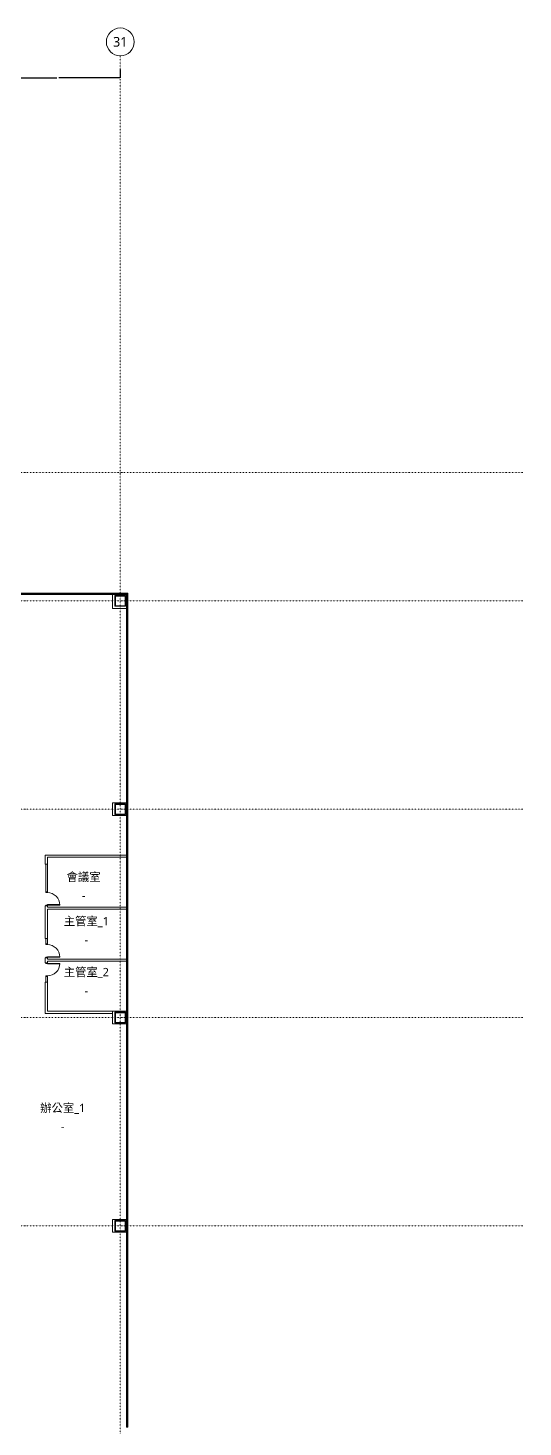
# Model space of a CAD drawing. Extents: x -32000 to 377127, y -29000 to 131250.
# Drawn here: x 254956 to 290600, y 30520 to 131250 of the extents above; entities that cross this region are included whole.
import ezdxf
from ezdxf.enums import TextEntityAlignment as Align

# ---------------------------------------------------------------- set-up
doc = ezdxf.new("R2010")
doc.units = 0
doc.header["$LTSCALE"] = 250
doc.linetypes.add('H12PL3$0$JJP_三點線', pattern=[0.9, 0.3, -0.15, 0, -0.15, 0, -0.15, 0, -0.15])
doc.linetypes.add('H12PL3$0$TAI_虛線', pattern=[5.644, 2.822, -2.822])
for name, color, linetype in [('H12PL3$0$A-DIM', 252, 'Continuous'), ('H12PL3$0$A-WALL-EX', 252, 'Continuous'), ('H12PL3$0$A-WALL-IN', 252, 'Continuous'), ('H12PL3$0$A-WINDOW', 252, 'Continuous'), ('H12PL3$0$A-ZONE', 252, 'Continuous'), ('H12PL3$0$Door', 252, 'Continuous'), ('H12PL3$0$S-COL', 252, 'Continuous'), ('H12PL3$0$S-GRID', 252, 'Continuous')]:
    doc.layers.add(name, color=color, linetype=linetype)
doc.styles.add('H12PL3$0$dim-txt', font='isocp.shx', dxfattribs={"width": 0.7, "bigfont": 'chineset.shx'})
doc.styles.add('H12PL3$0$Standard', font='', dxfattribs={"width": 0.8})
doc.styles.get('H12PL3$0$Standard').set_extended_font_data('Microsoft JhengHei')
doc.dimstyles.new('H12PL3$0$ARCH-dim-200MM', dxfattribs={"dimscale": 200, "dimtxt": 0.3, "dimasz": 0.1, "dimexe": 0.1, "dimexo": 0.1, "dimgap": 0.05, "dimtad": 1, "dimdec": 0, "dimlfac": 10, "dimrnd": 0.5, "dimdsep": 46, "dimtxsty": 'H12PL3$0$dim-txt', "dimblk": 'H12PL3$0$_Dot', "dimcen": 2, "dimclrd": 256, "dimclre": 256, "dimclrt": 256, "dimadec": 0, "dimazin": 0, "dimtfac": 1, "dimtix": 1, "dimtmove": 2, "dimatfit": 3, "dimldrblk": 'H12PL3$0$_OBLIQUE', "dimfxl": 1, "dimtvp": 1, "dimtolj": 1, "dimarcsym": 0})

# ---------------------------------------------------------------- blocks, each defined once
blk = doc.blocks.new('*D142')
at = {"layer": 'DEFPOINTS', "color": 0, "linetype": 'Continuous', "transparency": 16777216}
for p in [(252600, 128250), (261600, 128250), (261600, 127670)]:
    blk.add_point(p, dxfattribs=at)
at = {"layer": 'H12PL3$0$A-DIM', "linetype": 'Continuous', "lineweight": -2, "transparency": 16777216}
for p, q in [((252600, 128230), (252600, 127650)), ((261600, 128230), (261600, 127650)), ((252620, 127670), (257022, 127670)), ((261580, 127670), (257178, 127670))]:
    blk.add_line(p, q, dxfattribs=at)
at = {"layer": 'H12PL3$0$A-DIM', "linetype": 'Continuous', "lineweight": 0, "transparency": 16777216, "insert": (257100, 127670), "char_height": 60, "attachment_point": 5, "style": 'H12PL3$0$dim-txt'}
blk.add_mtext('\\A1;90000', dxfattribs=at)
blk = doc.blocks.new('H12PL3$0$_Dot')
blk = doc.blocks.new('H12PL3$0$_OBLIQUE')
at = {"color": 0, "linetype": 'ByBlock', "lineweight": -2}
blk.add_line((-0.5, -0.5), (0.5, 0.5), dxfattribs=at)
blk = doc.blocks.new('H12PL3')
at = {"layer": 'H12PL3$0$A-WALL-EX', "lineweight": 0}
for q in [(262050, 90550), (262150, 90450)]:
    blk.add_line((262150, 90550), q, dxfattribs=at)
at = {"layer": 'H12PL3$0$A-WALL-EX', "lineweight": 0, "flags": 128}
for points in [[(249100, 90550), (262150, 90550)], [(249100, 90550), (262150, 90550)], [(262150, 30500), (262150, 90550)], [(262150, 30500), (262150, 90550)]]:
    blk.add_lwpolyline(points, dxfattribs=at)
at = {"layer": 'H12PL3$0$A-WALL-IN', "lineweight": 0}
for p, q in [((256350, 69050), (256250, 69050)), ((256350, 68050), (256250, 68050)), ((256350, 65300), (256250, 65300)), ((256350, 64300), (256250, 64300)), ((256350, 63950), (256250, 63950)), ((256350, 62950), (256250, 62950))]:
    blk.add_line(p, q, dxfattribs=at)
at = {"layer": 'H12PL3$0$A-WALL-IN', "lineweight": 0, "flags": 128}
for points in [[(261050, 90450), (261215, 90450)], [(261050, 90450), (261050, 89450)], [(262050, 90450), (261215, 90450)], [(261215, 90385), (261985, 90385)], [(261215, 89615), (261215, 90385)], [(261215, 90385), (261215, 90350)], [(261950, 90385), (261215, 90385)], [(261215, 90350), (261215, 89650)], [(261215, 89615), (261215, 89650)], [(261985, 90385), (261950, 90385)], [(261985, 90385), (261985, 89615)], [(261985, 89650), (261985, 90385)], [(261985, 89615), (261985, 89650)], [(262050, 90450), (262050, 90385)], [(262050, 89615), (262050, 90385)], [(261050, 89450), (261215, 89450)], [(261985, 89615), (261215, 89615)], [(261215, 89615), (261985, 89615)], [(261215, 89450), (262050, 89450)], [(262050, 89450), (262050, 89615)], [(261050, 75450), (261215, 75450)], [(261050, 75450), (261050, 74550)], [(261050, 74550), (261215, 74550)], [(262050, 75450), (261215, 75450)], [(261215, 74615), (261215, 75385)], [(261215, 75385), (261985, 75385)], [(261215, 75385), (261215, 75350)], [(261950, 75385), (261215, 75385)], [(261215, 75350), (261215, 74650)], [(261215, 74615), (261215, 74650)], [(261985, 74615), (261215, 74615)], [(261215, 74615), (261985, 74615)], [(261215, 74550), (261985, 74550)], [(261985, 75385), (261950, 75385)], [(261985, 75385), (261985, 74615)], [(261985, 74650), (261985, 75385)], [(261985, 74615), (261985, 74650)], [(262050, 74550), (261985, 74550)], [(262050, 75450), (262050, 75385)], [(262050, 74550), (262050, 75385)], [(256200, 71700), (256200, 71550)], [(262050, 71700), (256200, 71700)], [(256200, 71550), (256200, 71050)], [(256350, 71050), (256350, 71550)], [(256350, 71550), (262050, 71550)], [(262050, 71550), (262050, 71700)], [(256350, 71050), (256200, 71050)], [(256250, 71050), (256250, 69050)], [(256350, 71050), (256250, 71050)], [(256350, 69050), (256350, 71050)], [(256200, 68050), (256200, 65700)], [(256350, 68050), (256200, 68050)], [(256350, 67950), (256350, 68050)], [(262050, 67950), (256350, 67950)], [(256350, 67800), (262050, 67800)], [(256350, 65700), (256350, 67800)], [(262050, 67800), (262050, 67950)], [(256200, 65700), (256350, 65700)], [(256250, 65700), (256250, 65300)], [(256350, 65700), (256250, 65700)], [(256350, 65300), (256350, 65700)], [(256200, 64300), (256200, 63950)], [(256350, 64300), (256200, 64300)], [(256200, 63950), (256350, 63950)], [(256350, 64200), (256350, 64300)], [(262050, 64200), (256350, 64200)], [(256350, 63950), (256350, 64050)], [(256350, 64050), (262050, 64050)], [(262050, 64050), (262050, 64200)], [(256200, 62550), (256200, 60450)], [(256350, 62550), (256200, 62550)], [(256250, 62950), (256250, 62550)], [(256250, 62550), (256350, 62550)], [(256350, 62550), (256350, 62950)], [(256350, 60450), (256350, 62550)], [(256200, 60300), (256200, 60450)], [(261050, 60450), (256350, 60450)], [(261050, 60300), (261050, 60450)], [(261050, 60450), (261215, 60450)], [(261050, 60450), (261050, 59550)], [(262050, 60450), (261215, 60450)], [(262050, 60450), (262050, 60385)], [(256200, 60300), (261050, 60300)], [(261050, 59550), (261215, 59550)], [(261215, 59615), (261215, 60385)], [(261215, 60385), (261985, 60385)], [(261215, 60385), (261215, 60350)], [(261950, 60385), (261215, 60385)], [(261215, 60350), (261215, 59650)], [(261215, 59615), (261215, 59650)], [(261985, 59615), (261215, 59615)], [(261215, 59615), (261985, 59615)], [(261215, 59550), (261985, 59550)], [(261985, 60385), (261950, 60385)], [(261985, 60385), (261985, 59615)], [(261985, 59650), (261985, 60385)], [(261985, 59615), (261985, 59650)], [(262050, 59550), (261985, 59550)], [(262050, 59550), (262050, 60385)], [(261050, 45450), (261215, 45450)], [(261050, 45450), (261050, 44550)], [(262050, 45450), (261215, 45450)], [(261215, 44615), (261215, 45385)], [(261215, 45385), (261985, 45385)], [(261215, 45385), (261215, 45350)], [(261950, 45385), (261215, 45385)], [(261215, 45350), (261215, 44650)], [(261985, 45385), (261950, 45385)], [(261985, 45385), (261985, 44615)], [(261985, 44650), (261985, 45385)], [(262050, 45450), (262050, 45385)], [(262050, 44550), (262050, 45385)], [(261050, 44550), (261215, 44550)], [(261215, 44615), (261215, 44650)], [(261985, 44615), (261215, 44615)], [(261215, 44615), (261985, 44615)], [(261215, 44550), (261985, 44550)], [(261985, 44615), (261985, 44650)], [(262050, 44550), (261985, 44550)]]:
    blk.add_lwpolyline(points, dxfattribs=at)
at = {"layer": 'H12PL3$0$A-WINDOW', "lineweight": 0}
for p, q in [((255630.39, 90530), (255570.39, 90530)), ((255570.39, 90530), (255570.39, 90460)), ((255630.39, 90460), (255570.39, 90460)), ((255630.39, 90530), (255630.39, 90460)), ((257070.3, 90530), (257070.3, 90460)), ((257130.3, 90530), (257070.3, 90530)), ((257130.3, 90460), (257070.3, 90460)), ((257130.3, 90530), (257130.3, 90460)), ((258570.2, 90530), (258570.2, 90460)), ((258630.2, 90530), (258570.2, 90530)), ((258630.2, 90460), (258570.2, 90460)), ((258630.2, 90530), (258630.2, 90460)), ((260070.1, 90530), (260070.1, 90460)), ((260130.1, 90530), (260070.1, 90530)), ((260130.1, 90460), (260070.1, 90460)), ((260130.1, 90530), (260130.1, 90460)), ((261630, 90530), (261570, 90530)), ((261570, 90530), (261570, 90460)), ((261630, 90460), (261570, 90460)), ((261630, 90530), (261630, 90460)), ((262130, 90030), (262060, 90030)), ((262060, 90030), (262060, 89970)), ((262130, 89970), (262060, 89970)), ((262130, 90030), (262130, 89970)), ((262060, 88530), (262060, 88470)), ((262130, 88530), (262060, 88530)), ((262130, 88470), (262060, 88470)), ((262130, 88530), (262130, 88470)), ((262060, 87030), (262060, 86970)), ((262130, 87030), (262060, 87030)), ((262130, 86970), (262060, 86970)), ((262130, 87030), (262130, 86970)), ((262060, 85530), (262060, 85470)), ((262130, 85530), (262060, 85530)), ((262130, 85470), (262060, 85470)), ((262130, 85530), (262130, 85470)), ((262060, 84030), (262060, 83970)), ((262130, 84030), (262060, 84030)), ((262130, 83970), (262060, 83970)), ((262130, 84030), (262130, 83970)), ((262060, 82530), (262060, 82470)), ((262130, 82530), (262060, 82530)), ((262130, 82470), (262060, 82470)), ((262130, 82530), (262130, 82470)), ((262060, 81030), (262060, 80970)), ((262130, 81030), (262060, 81030)), ((262130, 80970), (262060, 80970)), ((262130, 81030), (262130, 80970)), ((262060, 79530), (262060, 79470)), ((262130, 79530), (262060, 79530)), ((262130, 79470), (262060, 79470)), ((262130, 79530), (262130, 79470)), ((262060, 78030), (262060, 77970)), ((262130, 78030), (262060, 78030)), ((262130, 77970), (262060, 77970)), ((262130, 78030), (262130, 77970)), ((262060, 76530), (262060, 76470)), ((262130, 76530), (262060, 76530)), ((262130, 76470), (262060, 76470)), ((262130, 76530), (262130, 76470)), ((262060, 75030), (262060, 74970)), ((262130, 75030), (262060, 75030)), ((262130, 74970), (262060, 74970)), ((262130, 75030), (262130, 74970)), ((262060, 73530), (262060, 73470)), ((262130, 73530), (262060, 73530)), ((262130, 73470), (262060, 73470)), ((262130, 73530), (262130, 73470)), ((262060, 72030), (262060, 71970)), ((262130, 72030), (262060, 72030)), ((262130, 71970), (262060, 71970)), ((262130, 72030), (262130, 71970)), ((262060, 70530), (262060, 70470)), ((262130, 70530), (262060, 70530)), ((262130, 70530), (262130, 70470)), ((262130, 70470), (262060, 70470)), ((262060, 69030), (262060, 68970)), ((262130, 69030), (262060, 69030)), ((262130, 68970), (262060, 68970)), ((262130, 69030), (262130, 68970)), ((262060, 67530), (262060, 67470)), ((262130, 67530), (262060, 67530)), ((262130, 67530), (262130, 67470)), ((262130, 67470), (262060, 67470)), ((262060, 66030), (262060, 65970)), ((262130, 66030), (262060, 66030)), ((262130, 65970), (262060, 65970)), ((262130, 66030), (262130, 65970)), ((262060, 64530), (262060, 64470)), ((262130, 64530), (262060, 64530)), ((262130, 64470), (262060, 64470)), ((262130, 64530), (262130, 64470)), ((262060, 63030), (262060, 62970)), ((262130, 63030), (262060, 63030)), ((262130, 62970), (262060, 62970)), ((262130, 63030), (262130, 62970)), ((262060, 61530), (262060, 61470)), ((262130, 61530), (262060, 61530)), ((262130, 61470), (262060, 61470)), ((262130, 61530), (262130, 61470)), ((262060, 60030), (262060, 59970)), ((262130, 60030), (262060, 60030)), ((262130, 59970), (262060, 59970)), ((262130, 60030), (262130, 59970)), ((262060, 58530), (262060, 58470)), ((262130, 58530), (262060, 58530)), ((262130, 58470), (262060, 58470)), ((262130, 58530), (262130, 58470)), ((262060, 57030), (262060, 56970)), ((262130, 57030), (262060, 57030)), ((262130, 56970), (262060, 56970)), ((262130, 57030), (262130, 56970)), ((262060, 55530), (262060, 55470)), ((262130, 55530), (262060, 55530)), ((262130, 55470), (262060, 55470)), ((262130, 55530), (262130, 55470)), ((262060, 54030), (262060, 53970)), ((262130, 54030), (262060, 54030)), ((262130, 53970), (262060, 53970)), ((262130, 54030), (262130, 53970)), ((262060, 52530), (262060, 52470)), ((262130, 52530), (262060, 52530)), ((262130, 52470), (262060, 52470)), ((262130, 52530), (262130, 52470)), ((262060, 51030), (262060, 50970)), ((262130, 51030), (262060, 51030)), ((262130, 50970), (262060, 50970)), ((262130, 51030), (262130, 50970)), ((262060, 49530), (262060, 49470)), ((262130, 49530), (262060, 49530)), ((262130, 49470), (262060, 49470)), ((262130, 49530), (262130, 49470)), ((262060, 48030), (262060, 47970)), ((262130, 48030), (262060, 48030)), ((262130, 47970), (262060, 47970)), ((262130, 48030), (262130, 47970)), ((262060, 46530), (262060, 46470)), ((262130, 46530), (262060, 46530)), ((262130, 46470), (262060, 46470)), ((262130, 46530), (262130, 46470)), ((262060, 45030), (262060, 44970)), ((262130, 45030), (262060, 45030)), ((262130, 44970), (262060, 44970)), ((262130, 45030), (262130, 44970)), ((262060, 43530), (262060, 43470)), ((262130, 43530), (262060, 43530)), ((262130, 43470), (262060, 43470)), ((262130, 43530), (262130, 43470)), ((262060, 42030), (262060, 41970)), ((262130, 42030), (262060, 42030)), ((262130, 41970), (262060, 41970)), ((262130, 42030), (262130, 41970)), ((262060, 40530), (262060, 40470)), ((262130, 40530), (262060, 40530)), ((262130, 40470), (262060, 40470)), ((262130, 40530), (262130, 40470)), ((262060, 39030), (262060, 38970)), ((262130, 39030), (262060, 39030)), ((262130, 38970), (262060, 38970)), ((262130, 39030), (262130, 38970)), ((262060, 37530), (262060, 37470)), ((262130, 37530), (262060, 37530)), ((262130, 37470), (262060, 37470)), ((262130, 37530), (262130, 37470)), ((262060, 36030), (262060, 35970)), ((262130, 36030), (262060, 36030)), ((262130, 35970), (262060, 35970)), ((262130, 36030), (262130, 35970)), ((262060, 34530), (262060, 34470)), ((262130, 34530), (262060, 34530)), ((262130, 34470), (262060, 34470)), ((262130, 34530), (262130, 34470)), ((262060, 33030), (262060, 32970)), ((262130, 33030), (262060, 33030)), ((262130, 32970), (262060, 32970)), ((262130, 33030), (262130, 32970)), ((262060, 31530), (262060, 31470)), ((262130, 31530), (262060, 31530)), ((262130, 31470), (262060, 31470)), ((262130, 31530), (262130, 31470))]:
    blk.add_line(p, q, dxfattribs=at)
at = {"layer": 'H12PL3$0$A-WINDOW', "linetype": 'H12PL3$0$TAI_虛線', "lineweight": 0, "flags": 128}
for points in [[(262150, 90550), (262100, 90550), (261600, 90550), (260600, 90550), (260100.1, 90550), (259100, 90550), (258600.2, 90550), (257600, 90550), (257100.3, 90550), (256100, 90550), (255600.39, 90550), (254600, 90550), (254100.49, 90550), (253100, 90550), (252600.59, 90550), (251600, 90550), (251100.59, 90550), (250100, 90550), (249600.79, 90550), (249570, 90550)], [(262100, 90450), (262050, 90450), (261600, 90450), (260600, 90450), (260100.1, 90450), (259100, 90450), (258600.2, 90450), (257600, 90450), (257100.3, 90450), (256100, 90450), (255600.39, 90450), (254600, 90450), (254100.49, 90450), (253100, 90450), (252600.59, 90450), (251600, 90450), (251100.59, 90450), (250100, 90450), (249600.79, 90450), (249570, 90450)], [(262050, 90450), (262100, 90500)], [(262050, 30520), (262050, 31500), (262050, 33000), (262050, 34500), (262050, 36000), (262050, 37500), (262050, 39000), (262050, 40500), (262050, 42000), (262050, 43500), (262050, 45000), (262050, 46500), (262050, 48000), (262050, 49500), (262050, 51000), (262050, 52500), (262050, 54000), (262050, 55500), (262050, 57000), (262050, 58500), (262050, 60000), (262050, 61500), (262050, 63000), (262050, 64500), (262050, 66000), (262050, 67500), (262050, 69000), (262050, 70500), (262050, 72000), (262050, 73500), (262050, 75000), (262050, 76500), (262050, 78000), (262050, 79500), (262050, 81000), (262050, 82500), (262050, 84000), (262050, 85500), (262050, 87000), (262050, 88500), (262050, 90000), (262050, 90450)], [(262100, 90450), (262100, 90500)], [(262150, 30520), (262150, 31500), (262150, 33000), (262150, 34500), (262150, 36000), (262150, 37500), (262150, 39000), (262150, 40500), (262150, 42000), (262150, 43500), (262150, 45000), (262150, 46500), (262150, 48000), (262150, 49500), (262150, 51000), (262150, 52500), (262150, 54000), (262150, 55500), (262150, 57000), (262150, 58500), (262150, 60000), (262150, 61500), (262150, 63000), (262150, 64500), (262150, 66000), (262150, 67500), (262150, 69000), (262150, 70500), (262150, 72000), (262150, 73500), (262150, 75000), (262150, 76500), (262150, 78000), (262150, 79500), (262150, 81000), (262150, 82500), (262150, 84000), (262150, 85500), (262150, 87000), (262150, 88500), (262150, 90000), (262150, 90550)], [(262050, 30520), (262150, 30520)]]:
    blk.add_lwpolyline(points, dxfattribs=at)
at = {"layer": 'H12PL3$0$A-WINDOW', "lineweight": 0, "flags": 128}
for points in [[(249650, 90550), (250100, 90550), (251100.59, 90550), (251600, 90550), (252600.59, 90550), (253100, 90550), (254100.49, 90550), (254600, 90550), (255600.39, 90550), (256100, 90550), (257100.3, 90550), (257600, 90550), (258600.2, 90550), (259100, 90550), (260100.1, 90550), (260600, 90550), (261600, 90550), (262100, 90550), (262150, 90550)], [(262140, 90540), (262100, 90540), (261600, 90540), (260600, 90540), (260100.1, 90540), (259100, 90540), (258600.2, 90540), (257600, 90540), (257100.3, 90540), (256100, 90540), (255600.39, 90540), (254600, 90540), (254100.49, 90540), (253100, 90540), (252600.59, 90540), (251600, 90540), (251100.59, 90540), (250100, 90540), (249650, 90540)], [(249650, 90450), (250100, 90450), (251100.59, 90450), (251600, 90450), (252600.59, 90450), (253100, 90450), (254100.49, 90450), (254600, 90450), (255600.39, 90450), (256100, 90450), (257100.3, 90450), (257600, 90450), (258600.2, 90450), (259100, 90450), (260100.1, 90450), (260600, 90450), (261600, 90450), (262050, 90450), (262100, 90450)], [(255570.39, 90520), (254600, 90520), (254130.49, 90520)], [(257070.3, 90520), (256100, 90520), (255630.39, 90520)], [(258570.2, 90520), (257600, 90520), (257130.3, 90520)], [(260070.1, 90520), (259100, 90520), (258630.2, 90520)], [(261570, 90520), (260600, 90520), (260130.1, 90520)], [(262120, 90520), (262100, 90520), (261630, 90520)], [(262050, 90450), (262100, 90500)], [(262050, 90450), (262050, 90000), (262050, 88500), (262050, 87000), (262050, 85500), (262050, 84000), (262050, 82500), (262050, 81000), (262050, 79500), (262050, 78000), (262050, 76500), (262050, 75000), (262050, 73500), (262050, 72000), (262050, 70500), (262050, 69000), (262050, 67500), (262050, 66000), (262050, 64500), (262050, 63000), (262050, 61500), (262050, 60000), (262050, 58500), (262050, 57000), (262050, 55500), (262050, 54000), (262050, 52500), (262050, 51000), (262050, 49500), (262050, 48000), (262050, 46500), (262050, 45000), (262050, 43500), (262050, 42000), (262050, 40500), (262050, 39000), (262050, 37500), (262050, 36000), (262050, 34500), (262050, 33000), (262050, 31500), (262050, 30520)], [(262100, 90500), (262100, 90450)], [(262120, 90030), (262120, 90520)], [(262120, 88530), (262120, 89970)], [(262140, 30520), (262140, 31500), (262140, 33000), (262140, 34500), (262140, 36000), (262140, 37500), (262140, 39000), (262140, 40500), (262140, 42000), (262140, 43500), (262140, 45000), (262140, 46500), (262140, 48000), (262140, 49500), (262140, 51000), (262140, 52500), (262140, 54000), (262140, 55500), (262140, 57000), (262140, 58500), (262140, 60000), (262140, 61500), (262140, 63000), (262140, 64500), (262140, 66000), (262140, 67500), (262140, 69000), (262140, 70500), (262140, 72000), (262140, 73500), (262140, 75000), (262140, 76500), (262140, 78000), (262140, 79500), (262140, 81000), (262140, 82500), (262140, 84000), (262140, 85500), (262140, 87000), (262140, 88500), (262140, 90000), (262140, 90540)], [(262150, 90550), (262150, 90000), (262150, 88500), (262150, 87000), (262150, 85500), (262150, 84000), (262150, 82500), (262150, 81000), (262150, 79500), (262150, 78000), (262150, 76500), (262150, 75000), (262150, 73500), (262150, 72000), (262150, 70500), (262150, 69000), (262150, 67500), (262150, 66000), (262150, 64500), (262150, 63000), (262150, 61500), (262150, 60000), (262150, 58500), (262150, 57000), (262150, 55500), (262150, 54000), (262150, 52500), (262150, 51000), (262150, 49500), (262150, 48000), (262150, 46500), (262150, 45000), (262150, 43500), (262150, 42000), (262150, 40500), (262150, 39000), (262150, 37500), (262150, 36000), (262150, 34500), (262150, 33000), (262150, 31500), (262150, 30520)], [(262120, 87030), (262120, 88470)], [(262120, 85530), (262120, 86970)], [(262120, 84030), (262120, 85470)], [(262120, 82530), (262120, 83970)], [(262120, 81030), (262120, 82470)], [(262120, 79530), (262120, 80970)], [(262120, 78030), (262120, 79470)], [(262120, 76530), (262120, 77970)], [(262120, 75030), (262120, 76470)], [(262120, 73530), (262120, 74970)], [(262120, 72030), (262120, 73470)], [(262120, 70530), (262120, 71970)], [(262120, 69030), (262120, 70470)], [(262120, 67530), (262120, 68970)], [(262120, 66030), (262120, 67470)], [(262120, 64530), (262120, 65970)], [(262120, 63030), (262120, 64470)], [(262120, 61530), (262120, 62970)], [(262120, 60030), (262120, 61470)], [(262120, 58530), (262120, 59970)], [(262120, 57030), (262120, 58470)], [(262120, 55530), (262120, 56970)], [(262120, 54030), (262120, 55470)], [(262120, 52530), (262120, 53970)], [(262120, 51030), (262120, 52470)], [(262120, 49530), (262120, 50970)], [(262120, 48030), (262120, 49470)], [(262120, 46530), (262120, 47970)], [(262120, 45030), (262120, 46470)], [(262120, 43530), (262120, 44970)], [(262120, 42030), (262120, 43470)], [(262120, 40530), (262120, 41970)], [(262120, 39030), (262120, 40470)], [(262120, 37530), (262120, 38970)], [(262120, 36030), (262120, 37470)], [(262120, 34530), (262120, 35970)], [(262120, 33030), (262120, 34470)], [(262120, 31530), (262120, 32970)], [(262120, 30520), (262120, 31470)], [(262120, 30520), (262050, 30520)], [(262120, 30520), (262140, 30520)], [(262150, 30520), (262140, 30520)]]:
    blk.add_lwpolyline(points, dxfattribs=at)
for points in [[(255590.39, 90540), (255590.39, 90520), (254110.49, 90520), (254110.49, 90540)], [(257090.3, 90540), (257090.3, 90520), (255610.39, 90520), (255610.39, 90540)], [(258590.2, 90540), (258590.2, 90520), (257110.3, 90520), (257110.3, 90540)], [(260090.1, 90540), (260090.1, 90520), (258610.2, 90520), (258610.2, 90540)], [(261590, 90540), (261590, 90520), (260110.1, 90520), (260110.1, 90540)], [(262130, 90540), (262130, 90520), (261610, 90520), (261610, 90540)], [(262140, 90010), (262120, 90010), (262120, 90530), (262140, 90530)], [(262140, 88510), (262120, 88510), (262120, 89990), (262140, 89990)], [(262140, 87010), (262120, 87010), (262120, 88490), (262140, 88490)], [(262140, 85510), (262120, 85510), (262120, 86990), (262140, 86990)], [(262140, 84010), (262120, 84010), (262120, 85490), (262140, 85490)], [(262140, 82510), (262120, 82510), (262120, 83990), (262140, 83990)], [(262140, 81010), (262120, 81010), (262120, 82490), (262140, 82490)], [(262140, 79510), (262120, 79510), (262120, 80990), (262140, 80990)], [(262140, 78010), (262120, 78010), (262120, 79490), (262140, 79490)], [(262140, 76510), (262120, 76510), (262120, 77990), (262140, 77990)], [(262140, 75010), (262120, 75010), (262120, 76490), (262140, 76490)], [(262140, 73510), (262120, 73510), (262120, 74990), (262140, 74990)], [(262140, 72010), (262120, 72010), (262120, 73490), (262140, 73490)], [(262140, 70510), (262120, 70510), (262120, 71990), (262140, 71990)], [(262140, 69010), (262120, 69010), (262120, 70490), (262140, 70490)], [(262140, 67510), (262120, 67510), (262120, 68990), (262140, 68990)], [(262140, 66010), (262120, 66010), (262120, 67490), (262140, 67490)], [(262140, 64510), (262120, 64510), (262120, 65990), (262140, 65990)], [(262140, 63010), (262120, 63010), (262120, 64490), (262140, 64490)], [(262140, 61510), (262120, 61510), (262120, 62990), (262140, 62990)], [(262140, 60010), (262120, 60010), (262120, 61490), (262140, 61490)], [(262140, 58510), (262120, 58510), (262120, 59990), (262140, 59990)], [(262140, 57010), (262120, 57010), (262120, 58490), (262140, 58490)], [(262140, 55510), (262120, 55510), (262120, 56990), (262140, 56990)], [(262140, 54010), (262120, 54010), (262120, 55490), (262140, 55490)], [(262140, 52510), (262120, 52510), (262120, 53990), (262140, 53990)], [(262140, 51010), (262120, 51010), (262120, 52490), (262140, 52490)], [(262140, 49510), (262120, 49510), (262120, 50990), (262140, 50990)], [(262140, 48010), (262120, 48010), (262120, 49490), (262140, 49490)], [(262140, 46510), (262120, 46510), (262120, 47990), (262140, 47990)], [(262140, 45010), (262120, 45010), (262120, 46490), (262140, 46490)], [(262140, 43510), (262120, 43510), (262120, 44990), (262140, 44990)], [(262140, 42010), (262120, 42010), (262120, 43490), (262140, 43490)], [(262140, 40510), (262120, 40510), (262120, 41990), (262140, 41990)], [(262140, 39010), (262120, 39010), (262120, 40490), (262140, 40490)], [(262140, 37510), (262120, 37510), (262120, 38990), (262140, 38990)], [(262140, 36010), (262120, 36010), (262120, 37490), (262140, 37490)], [(262140, 34510), (262120, 34510), (262120, 35990), (262140, 35990)], [(262140, 33010), (262120, 33010), (262120, 34490), (262140, 34490)], [(262140, 31510), (262120, 31510), (262120, 32990), (262140, 32990)], [(262140, 30520), (262120, 30520), (262120, 31490), (262140, 31490)]]:
    blk.add_lwpolyline(points, close=True, dxfattribs=at)
at = {"layer": 'H12PL3$0$Door', "lineweight": 0}
for p, q in [((262150, 90550), (262050, 90550)), ((262150, 90550), (262150, 90450)), ((256250, 69000), (256250, 69050)), ((256250, 69050), (256350, 69050)), ((256350, 69000), (256250, 69000)), ((256350, 69050), (256350, 69000)), ((256250, 68050), (256250, 68100)), ((256250, 68100), (256350, 68100)), ((256350, 68050), (256250, 68050)), ((257250, 68130), (256350, 68130)), ((256350, 68130), (256350, 68100)), ((256350, 68100), (257250, 68100)), ((256350, 68100), (256350, 68050)), ((257250, 68100), (257250, 68130)), ((256250, 65250), (256250, 65300)), ((256250, 65300), (256350, 65300)), ((256350, 65250), (256250, 65250)), ((256350, 65300), (256350, 65250)), ((256250, 64300), (256250, 64350)), ((256250, 64350), (256350, 64350)), ((256350, 64300), (256250, 64300)), ((256350, 63950), (256250, 63950)), ((256250, 63950), (256250, 63900)), ((256250, 63900), (256350, 63900)), ((257250, 64380), (256350, 64380)), ((256350, 64380), (256350, 64350)), ((256350, 64350), (257250, 64350)), ((256350, 64350), (256350, 64300)), ((256350, 63900), (256350, 63950)), ((256350, 63900), (257250, 63900)), ((256350, 63870), (256350, 63900)), ((257250, 63870), (256350, 63870)), ((257250, 64350), (257250, 64380)), ((257250, 63900), (257250, 63870)), ((256350, 63000), (256250, 63000)), ((256250, 63000), (256250, 62950)), ((256250, 62950), (256350, 62950)), ((256350, 62950), (256350, 63000))]:
    blk.add_line(p, q, dxfattribs=at)
for centre, start, end in [((256350, 68100), 0, 90), ((256350, 64350), 0, 90), ((256350, 63900), 270, 0)]:
    blk.add_arc(centre, 900, start, end, dxfattribs=at)
at = {"layer": 'H12PL3$0$S-COL', "lineweight": 0, "flags": 128}
for points in [[(261250, 89650), (261950, 89650), (261950, 90350), (261250, 90350)], [(261250, 74650), (261950, 74650), (261950, 75350), (261250, 75350)], [(261250, 59650), (261950, 59650), (261950, 60350), (261250, 60350)], [(261250, 44650), (261950, 44650), (261950, 45350), (261250, 45350)]]:
    blk.add_lwpolyline(points, close=True, dxfattribs=at)
at = {"layer": 'H12PL3$0$S-GRID', "linetype": 'H12PL3$0$JJP_三點線', "lineweight": 0}
for p, q in [((261600, 128250), (261600, 129250)), ((261600, 128250), (261600, -28000)), ((-29000, 99250), (289600, 99250)), ((289600, 99250), (290600, 99250)), ((-29000, 90000), (289600, 90000)), ((289600, 90000), (290600, 90000)), ((-29000, 75000), (289600, 75000)), ((289600, 75000), (290600, 75000)), ((-29000, 60000), (289600, 60000)), ((289600, 60000), (290600, 60000)), ((-29000, 45000), (289600, 45000)), ((289600, 45000), (290600, 45000))]:
    blk.add_line(p, q, dxfattribs=at)
at = {"layer": 'H12PL3$0$S-GRID', "lineweight": 0}
blk.add_circle((261600, 130250), 1000, dxfattribs=at)
at = {"layer": 'H12PL3$0$S-GRID', "linetype": 'H12PL3$0$JJP_三點線', "lineweight": 0}
blk.add_point((261600, 128250), dxfattribs=at)
blk.add_point((261600, 128250), dxfattribs=at)
at = {"layer": 'H12PL3$0$A-ZONE', "style": 'H12PL3$0$Standard'}
for s, p in [('會議室', (258958.59, 70428.48)), ('-', (258958.59, 69084.31)), ('主管室_1', (259154.81, 67236.91)), ('-', (259154.81, 65892.74)), ('主管室_2', (259154.81, 63574.76)), ('-', (259154.81, 62230.59)), ('辦公室_1', (257455.43, 53793.45)), ('-', (257455.43, 52449.27))]:
    blk.add_text(s, height=600, dxfattribs=at).set_placement(p, align=Align.TOP_CENTER)
at = {"layer": 'H12PL3$0$S-GRID', "style": 'H12PL3$0$Standard'}
blk.add_text('31', height=700, dxfattribs=at).set_placement((261600, 130602.36), align=Align.TOP_CENTER)
at = {"layer": 'H12PL3$0$A-DIM', "linetype": 'Continuous', "lineweight": 0}
dim = blk.add_linear_dim(base=(261600, 127670), p1=(252600, 128250), p2=(261600, 128250), dimstyle='H12PL3$0$ARCH-dim-200MM', dxfattribs=at)
dim.commit()
dim.dimension.update_dxf_attribs({"geometry": '*D142', "text_midpoint": (257100, 127670), "dimtype": 128})

msp = doc.modelspace()

# ---------------------------------------------------------------- block references
msp.add_blockref('H12PL3', (0, 0))

doc.saveas('drawing.dxf')
